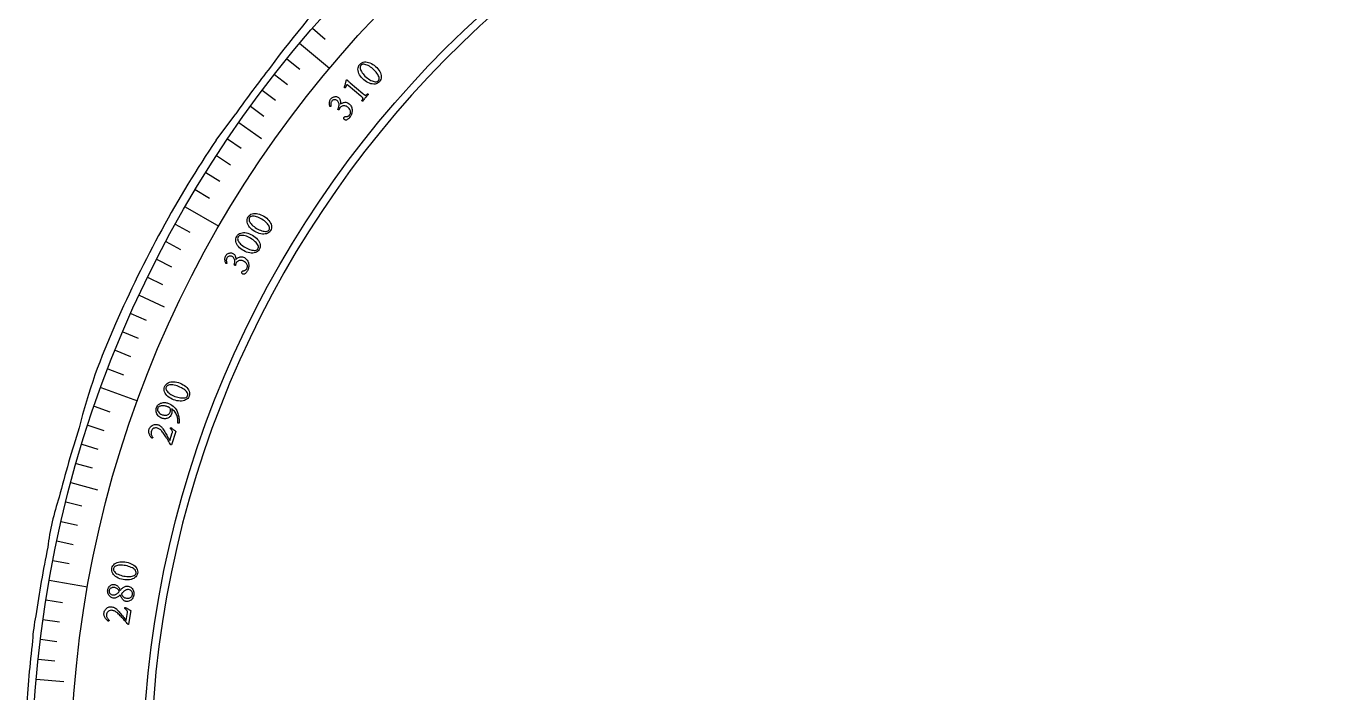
# Model space of a CAD drawing. Header units: millimetres. Extents: x -36.5 to 36.5, y -36.5 to 45.4.
# Drawn here: x -36.44 to 5.11, y 2.72 to 23.85 of the extents above; entities that cross this region are included whole.
import ezdxf

# ---------------------------------------------------------------- set-up
doc = ezdxf.new("R2010")
doc.units = ezdxf.units.MM
for name, color, linetype in [('CUT_INNER', 6, 'Continuous'), ('CUT_OUTER', 1, 'Continuous'), ('ENGRAVE', 7, 'Continuous'), ('ENGRAVE_FINE', 8, 'Continuous'), ('TEXT', 5, 'Continuous')]:
    doc.layers.add(name, color=color, linetype=linetype)

msp = doc.modelspace()

# ---------------------------------------------------------------- linework, layer by layer
at = {"layer": 'CUT_INNER'}
msp.add_arc((0, 0), 32.5, 92.46094, 87.53906, dxfattribs=at)
at = {"layer": 'CUT_OUTER'}
msp.add_lwpolyline([(-30.4233, 20.2401), (-29.8014, 21.0741)], dxfattribs=at)
for centre, radius, start, end in [((-8.6623, 8.0479), 24.7356, 135.35994, 144.10268), ((-0.3965, 0.2951), 36.0057, 141.82059, 144.75305), ((0.5419, -0.4586), 37.2462, 146.23932, 156.46265), ((-15.9997, 6.3723), 19.356, 155.44656, 165.78946), ((-0.2874, 0.0814), 36.2013, 162.23987, 165.8653), ((-28.1059, 6.4226), 7.7034, 161.06876, 173.17695), ((-0.0952, 0.0178), 36.4032, 168.39978, 171.87331), ((-31.3842, 4.1364), 4.8585, 167.79173, 177.2064), ((-0.3573, 0.032), 36.1412, 173.10119, 176.65946)]:
    msp.add_arc(centre, radius, start, end, dxfattribs=at)
at = {"layer": 'ENGRAVE'}
for points in [[(-27.7768, 23.3075), (-26.833, 22.5156)], [(-29.7025, 20.7979), (-28.9816, 20.2931)], [(-31.4021, 18.13), (-30.3351, 17.514)], [(-32.8627, 15.3241), (-32.0652, 14.9522)], [(-34.0733, 12.4017), (-32.9156, 11.9803)], [(-35.0245, 9.3848), (-34.1745, 9.157)], [(-35.7091, 6.2965), (-34.4958, 6.0825)], [(-36.122, 3.1603), (-35.2454, 3.0836)]]:
    msp.add_lwpolyline(points, dxfattribs=at)
for radius in [36.26, 35.028, 32.74]:
    msp.add_circle((0, 0), radius, dxfattribs=at)
at = {"layer": 'ENGRAVE_FINE'}
for points in [[(-27.3658, 23.7887), (-26.9673, 23.4423)], [(-28.1793, 22.8192), (-27.769, 22.4869)], [(-28.5733, 22.3239), (-28.1572, 21.9988)], [(-28.9585, 21.8218), (-28.5368, 21.5041)], [(-29.335, 21.3131), (-28.9078, 21.0027)], [(-30.0609, 20.2763), (-29.6232, 19.9811)], [(-30.4102, 19.7486), (-29.9674, 19.461)], [(-30.7502, 19.2149), (-30.3025, 18.9351)], [(-31.0809, 18.6753), (-30.6283, 18.4033)], [(-31.7137, 17.5792), (-31.2519, 17.3232)], [(-32.0157, 17.023), (-31.5495, 16.7752)], [(-32.3079, 16.4617), (-31.8374, 16.222)], [(-32.5903, 15.8953), (-32.1157, 15.6639)], [(-33.1252, 14.7483), (-32.6428, 14.5335)], [(-33.3775, 14.1679), (-32.8915, 13.9616)], [(-33.6197, 13.5832), (-33.1301, 13.3854)], [(-33.8516, 12.9944), (-33.3587, 12.8052)], [(-34.2845, 11.8051), (-33.7853, 11.6332)], [(-34.4853, 11.205), (-33.9832, 11.0418)], [(-34.6756, 10.6014), (-34.1707, 10.447)], [(-34.8553, 9.9946), (-34.3478, 9.8491)], [(-35.1829, 8.7721), (-34.6706, 8.6444)], [(-35.3307, 8.1567), (-34.8162, 8.038)], [(-35.4676, 7.5389), (-34.9512, 7.4291)], [(-35.5938, 6.9187), (-35.0755, 6.818)], [(-35.8136, 5.6723), (-35.2921, 5.5897)], [(-35.9071, 5.0464), (-35.3843, 4.9729)], [(-35.9897, 4.419), (-35.4657, 4.3546)], [(-36.0614, 3.7902), (-35.5363, 3.735)]]:
    msp.add_lwpolyline(points, dxfattribs=at)
at = {"layer": 'TEXT'}
for points in [[(-25.8695, 22.6367), (-25.8375, 22.6677), (-25.8027, 22.6914), (-25.7648, 22.7076), (-25.7241, 22.7163), (-25.6814, 22.7184), (-25.6377, 22.7144), (-25.5931, 22.7044), (-25.5476, 22.6883), (-25.5021, 22.667), (-25.4577, 22.6411), (-25.4144, 22.6107), (-25.3721, 22.5758), (-25.3325, 22.5378), (-25.2973, 22.4982), (-25.2665, 22.457), (-25.24, 22.4143), (-25.2187, 22.3709), (-25.2032, 22.3279), (-25.1935, 22.2851), (-25.1897, 22.2427), (-25.1926, 22.2016), (-25.203, 22.1627), (-25.221, 22.126), (-25.2464, 22.0915), (-25.2765, 22.0625), (-25.3101, 22.0404), (-25.3471, 22.0251), (-25.3875, 22.0167), (-25.4303, 22.0146), (-25.4741, 22.0183), (-25.519, 22.0277), (-25.5651, 22.0428), (-25.6111, 22.0631), (-25.6562, 22.088), (-25.7001, 22.1176), (-25.7431, 22.1518), (-25.7833, 22.1891), (-25.8191, 22.2281), (-25.8505, 22.2688), (-25.8775, 22.3113), (-25.8992, 22.3546), (-25.9149, 22.3977), (-25.9244, 22.4407), (-25.9278, 22.4835), (-25.9244, 22.5252), (-25.9136, 22.5646), (-25.8953, 22.6018), (-25.8695, 22.6367)], [(-25.8294, 22.6105), (-25.8445, 22.5886), (-25.8536, 22.564), (-25.8569, 22.5368), (-25.8541, 22.5071), (-25.8461, 22.4755), (-25.8334, 22.4429), (-25.8161, 22.4093), (-25.7941, 22.3746), (-25.768, 22.3396), (-25.7384, 22.3052), (-25.7053, 22.2713), (-25.6687, 22.2378), (-25.6309, 22.2068), (-25.5928, 22.179), (-25.5546, 22.1546), (-25.5162, 22.1335), (-25.4787, 22.1162), (-25.4432, 22.103), (-25.4096, 22.0939), (-25.3779, 22.089), (-25.3491, 22.0888), (-25.3241, 22.0936), (-25.3029, 22.1036), (-25.2856, 22.1188), (-25.2698, 22.1416), (-25.2605, 22.1668), (-25.2576, 22.1945), (-25.2611, 22.2245), (-25.2702, 22.2562), (-25.2841, 22.289), (-25.3027, 22.3229), (-25.326, 22.3578), (-25.3532, 22.393), (-25.3834, 22.4276), (-25.4165, 22.4616), (-25.4525, 22.495), (-25.4903, 22.5268), (-25.528, 22.5549), (-25.5654, 22.5794), (-25.6027, 22.6003), (-25.639, 22.6172), (-25.6735, 22.6299), (-25.7063, 22.6384), (-25.7373, 22.6426), (-25.7657, 22.6421), (-25.7905, 22.6366), (-25.8117, 22.6261), (-25.8294, 22.6105)], [(-25.8367, 21.6367), (-26.2353, 21.9705), (-26.2453, 21.9784), (-26.2542, 21.9844), (-26.2619, 21.9884), (-26.2684, 21.9904), (-26.2742, 21.9907), (-26.2797, 21.9892), (-26.2849, 21.9861), (-26.2897, 21.9813), (-26.2946, 21.9745), (-26.2998, 21.9654), (-26.3054, 21.954), (-26.3112, 21.9402), (-26.3169, 21.9261), (-26.3216, 21.9136), (-26.3255, 21.9029), (-26.3285, 21.8938), (-26.3356, 21.8928), (-26.3421, 21.8934), (-26.348, 21.8954), (-26.3534, 21.8988), (-26.3534, 21.8989), (-26.3536, 21.8991), (-26.3539, 21.8993), (-26.3544, 21.8997), (-26.3561, 21.9013), (-26.3572, 21.9029), (-26.3578, 21.9045), (-26.3577, 21.9059), (-26.3499, 21.934), (-26.3422, 21.9619), (-26.3348, 21.9896), (-26.3275, 22.0172), (-26.3206, 22.0436), (-26.3143, 22.0676), (-26.3085, 22.0893), (-26.3033, 22.1086), (-26.2989, 22.1245), (-26.2956, 22.1361), (-26.2935, 22.1432), (-26.2925, 22.1459), (-26.2908, 22.148), (-26.2884, 22.15), (-26.2856, 22.151), (-26.2824, 22.1511), (-26.2787, 22.15), (-26.275, 22.1486), (-26.2717, 22.1472), (-26.2687, 22.1459), (-26.2661, 22.1446), (-26.2647, 22.1431), (-26.2608, 22.1384), (-26.2541, 22.1306), (-26.2449, 22.1198), (-26.2327, 22.1065), (-26.2176, 22.0916), (-26.1995, 22.075), (-26.1783, 22.0567), (-25.7717, 21.7141), (-25.7608, 21.705), (-25.7502, 21.6962), (-25.74, 21.6879), (-25.73, 21.6799), (-25.7205, 21.6726), (-25.7115, 21.6666), (-25.703, 21.6617), (-25.695, 21.6581), (-25.6912, 21.6577), (-25.6862, 21.6588), (-25.6803, 21.6614), (-25.6733, 21.6654), (-25.6659, 21.6705), (-25.6586, 21.6759), (-25.6515, 21.6819), (-25.6446, 21.6882), (-25.6382, 21.6944), (-25.633, 21.6996), (-25.6288, 21.704), (-25.6258, 21.7074), (-25.6222, 21.7068), (-25.6182, 21.7051), (-25.6137, 21.7025), (-25.6087, 21.699), (-25.6041, 21.6951), (-25.6007, 21.6912), (-25.5986, 21.6874), (-25.5976, 21.6836), (-25.611, 21.6698), (-25.6238, 21.6565), (-25.636, 21.6438), (-25.6475, 21.6317), (-25.6589, 21.6195), (-25.6706, 21.6067), (-25.6824, 21.5932), (-25.6945, 21.579), (-25.7059, 21.5652), (-25.7166, 21.5519), (-25.7265, 21.539), (-25.7358, 21.5267), (-25.745, 21.514), (-25.7549, 21.5005), (-25.7654, 21.486), (-25.7766, 21.4705), (-25.7805, 21.4708), (-25.7846, 21.4723), (-25.789, 21.475), (-25.7937, 21.4788), (-25.798, 21.4831), (-25.8014, 21.4871), (-25.8037, 21.4908), (-25.8049, 21.4941), (-25.8021, 21.4978), (-25.7985, 21.5026), (-25.7942, 21.5087), (-25.7893, 21.516), (-25.7842, 21.5239), (-25.7796, 21.532), (-25.7754, 21.5401), (-25.7718, 21.5482), (-25.769, 21.5557), (-25.7677, 21.5619), (-25.7677, 21.5666), (-25.7691, 21.5699), (-25.7741, 21.5771), (-25.7803, 21.5848), (-25.7876, 21.5928), (-25.7962, 21.6011), (-25.8056, 21.6097), (-25.8155, 21.6185), (-25.8259, 21.6275), (-25.8367, 21.6367)], [(-26.7784, 21.5558), (-26.7667, 21.5684), (-26.7527, 21.5802), (-26.7362, 21.5911), (-26.7173, 21.6011), (-26.6969, 21.6095), (-26.6756, 21.6153), (-26.6535, 21.6186), (-26.6305, 21.6194), (-26.6076, 21.6169), (-26.5853, 21.6104), (-26.5638, 21.5998), (-26.543, 21.5853), (-26.5283, 21.5716), (-26.5159, 21.5565), (-26.5057, 21.54), (-26.4978, 21.5219), (-26.4918, 21.5031), (-26.4872, 21.4843), (-26.4842, 21.4654), (-26.4827, 21.4465), (-26.4823, 21.4282), (-26.4824, 21.4114), (-26.483, 21.3959), (-26.4842, 21.3819), (-26.4693, 21.3942), (-26.4521, 21.4054), (-26.4325, 21.4156), (-26.4106, 21.4247), (-26.3871, 21.4319), (-26.3628, 21.4363), (-26.3376, 21.4381), (-26.3115, 21.437), (-26.2853, 21.4324), (-26.2596, 21.4234), (-26.2343, 21.41), (-26.2096, 21.3923), (-26.1859, 21.3706), (-26.1655, 21.3471), (-26.1486, 21.322), (-26.1352, 21.2951), (-26.1249, 21.267), (-26.1176, 21.2385), (-26.1133, 21.2094), (-26.1119, 21.1798), (-26.1132, 21.1501), (-26.1172, 21.1207), (-26.1237, 21.0917), (-26.1327, 21.0629), (-26.1441, 21.035), (-26.1576, 21.0083), (-26.1733, 20.983), (-26.191, 20.9589), (-26.1996, 20.9489), (-26.2098, 20.9382), (-26.2218, 20.9269), (-26.2354, 20.9149), (-26.2499, 20.9033), (-26.2648, 20.893), (-26.2799, 20.8841), (-26.2953, 20.8766), (-26.2992, 20.8759), (-26.3045, 20.8755), (-26.3113, 20.8755), (-26.3195, 20.8757), (-26.3281, 20.8767), (-26.336, 20.8788), (-26.3432, 20.882), (-26.3497, 20.8863), (-26.3594, 20.8953), (-26.3668, 20.9051), (-26.3718, 20.9156), (-26.3746, 20.927), (-26.3752, 20.9383), (-26.3737, 20.9487), (-26.3703, 20.9582), (-26.3647, 20.9669), (-26.356, 20.9758), (-26.3462, 20.982), (-26.3352, 20.9856), (-26.3231, 20.9865), (-26.3106, 20.9862), (-26.2985, 20.9864), (-26.2868, 20.987), (-26.2756, 20.988), (-26.2629, 20.9902), (-26.2508, 20.9939), (-26.2392, 20.9993), (-26.2281, 21.0062), (-26.2177, 21.0141), (-26.208, 21.0226), (-26.1991, 21.0315), (-26.191, 21.041), (-26.1812, 21.055), (-26.1732, 21.0706), (-26.1671, 21.0877), (-26.1627, 21.1064), (-26.1609, 21.1264), (-26.1624, 21.1472), (-26.1672, 21.1689), (-26.1752, 21.1915), (-26.1873, 21.2146), (-26.2041, 21.2377), (-26.2256, 21.2608), (-26.2519, 21.284), (-26.2726, 21.299), (-26.2941, 21.3106), (-26.3161, 21.319), (-26.3389, 21.324), (-26.3617, 21.3261), (-26.384, 21.3255), (-26.4058, 21.3222), (-26.4271, 21.3163), (-26.4472, 21.308), (-26.4653, 21.2972), (-26.4815, 21.2842), (-26.4958, 21.2689), (-26.5021, 21.2603), (-26.5078, 21.2512), (-26.513, 21.2415), (-26.5175, 21.2312), (-26.5216, 21.2213), (-26.5252, 21.2126), (-26.5285, 21.2052), (-26.5314, 21.1991), (-26.5379, 21.1998), (-26.5441, 21.2016), (-26.5501, 21.2045), (-26.5559, 21.2085), (-26.5591, 21.2113), (-26.5616, 21.2139), (-26.5634, 21.2164), (-26.5645, 21.2188), (-26.5538, 21.2429), (-26.5446, 21.2673), (-26.537, 21.2922), (-26.531, 21.3175), (-26.527, 21.3427), (-26.5258, 21.3672), (-26.5274, 21.3911), (-26.5316, 21.4143), (-26.5392, 21.4365), (-26.5508, 21.4573), (-26.5663, 21.4767), (-26.5858, 21.4948), (-26.6064, 21.5085), (-26.6281, 21.5174), (-26.651, 21.5214), (-26.675, 21.5206), (-26.6988, 21.515), (-26.7207, 21.5047), (-26.741, 21.4898), (-26.7594, 21.4702), (-26.771, 21.4538), (-26.7799, 21.437), (-26.7861, 21.4197), (-26.7896, 21.402), (-26.7912, 21.3846), (-26.7916, 21.3684), (-26.7909, 21.3533), (-26.7891, 21.3393), (-26.787, 21.327), (-26.7856, 21.3171), (-26.7847, 21.3094), (-26.7844, 21.304), (-26.7865, 21.3023), (-26.7895, 21.3013), (-26.7934, 21.301), (-26.7982, 21.3014), (-26.8033, 21.3024), (-26.8079, 21.304), (-26.8122, 21.3061), (-26.816, 21.3087), (-26.8211, 21.3264), (-26.8251, 21.3451), (-26.828, 21.3648), (-26.8298, 21.3854), (-26.8302, 21.4066), (-26.829, 21.4281), (-26.826, 21.4499), (-26.8213, 21.4719), (-26.8145, 21.4937), (-26.8051, 21.515), (-26.7931, 21.5357), (-26.7784, 21.5558)], [(-29.4073, 17.8006), (-29.3812, 17.8367), (-29.351, 17.866), (-29.3165, 17.8886), (-29.2779, 17.9043), (-29.2362, 17.9137), (-29.1925, 17.9174), (-29.1469, 17.9152), (-29.0993, 17.9073), (-29.0508, 17.8942), (-29.0025, 17.8764), (-28.9546, 17.854), (-28.9068, 17.827), (-28.8613, 17.7964), (-28.8197, 17.7636), (-28.7822, 17.7284), (-28.7488, 17.6909), (-28.7202, 17.6519), (-28.6975, 17.6122), (-28.6806, 17.5718), (-28.6695, 17.5307), (-28.6652, 17.4897), (-28.6687, 17.4496), (-28.6799, 17.4103), (-28.699, 17.3719), (-28.7237, 17.3381), (-28.7528, 17.3105), (-28.7866, 17.289), (-28.825, 17.2737), (-28.8667, 17.2642), (-28.9105, 17.2602), (-28.9564, 17.2617), (-29.0044, 17.2686), (-29.0533, 17.2806), (-29.1019, 17.2973), (-29.1504, 17.3188), (-29.1986, 17.345), (-29.2447, 17.3748), (-29.2867, 17.407), (-29.3247, 17.4416), (-29.3587, 17.4788), (-29.3876, 17.5176), (-29.4105, 17.5573), (-29.4273, 17.598), (-29.4381, 17.6396), (-29.442, 17.6812), (-29.4382, 17.7219), (-29.4266, 17.7617), (-29.4073, 17.8006)], [(-29.3633, 17.7818), (-29.3743, 17.7575), (-29.3791, 17.7318), (-29.3775, 17.7045), (-29.3697, 17.6756), (-29.3563, 17.6459), (-29.3381, 17.616), (-29.3152, 17.5859), (-29.2875, 17.5556), (-29.2557, 17.5257), (-29.2206, 17.4969), (-29.1821, 17.4692), (-29.1403, 17.4427), (-29.0976, 17.4186), (-29.0553, 17.3979), (-29.0135, 17.3805), (-28.972, 17.3664), (-28.9321, 17.3558), (-28.8948, 17.349), (-28.8601, 17.3459), (-28.8281, 17.3466), (-28.7997, 17.3513), (-28.7759, 17.3605), (-28.7568, 17.374), (-28.7423, 17.392), (-28.7308, 17.4172), (-28.726, 17.4436), (-28.7279, 17.4713), (-28.7366, 17.5003), (-28.751, 17.53), (-28.7704, 17.5599), (-28.7946, 17.59), (-28.8237, 17.6203), (-28.8566, 17.6502), (-28.8923, 17.6791), (-28.9307, 17.7068), (-28.972, 17.7335), (-29.0148, 17.7582), (-29.0568, 17.7794), (-29.0979, 17.797), (-29.1382, 17.8111), (-29.1769, 17.8214), (-29.2131, 17.828), (-29.2469, 17.8306), (-29.2782, 17.8293), (-29.306, 17.824), (-29.3295, 17.8142), (-29.3486, 17.8002), (-29.3633, 17.7818)], [(-29.7697, 17.1875), (-29.7444, 17.2242), (-29.7148, 17.2542), (-29.6808, 17.2774), (-29.6425, 17.2939), (-29.601, 17.3042), (-29.5575, 17.3087), (-29.5118, 17.3076), (-29.464, 17.3007), (-29.4152, 17.2886), (-29.3667, 17.2718), (-29.3182, 17.2504), (-29.2699, 17.2243), (-29.2237, 17.1947), (-29.1815, 17.1627), (-29.1433, 17.1283), (-29.1091, 17.0915), (-29.0797, 17.0531), (-29.0562, 17.0139), (-29.0384, 16.9738), (-29.0265, 16.933), (-29.0213, 16.8921), (-29.024, 16.8519), (-29.0345, 16.8124), (-29.0528, 16.7736), (-29.0767, 16.7393), (-29.1053, 16.7111), (-29.1386, 16.689), (-29.1767, 16.6729), (-29.2182, 16.6625), (-29.2619, 16.6576), (-29.3078, 16.6581), (-29.3559, 16.664), (-29.405, 16.675), (-29.454, 16.6907), (-29.5029, 16.7112), (-29.5517, 16.7364), (-29.5983, 16.7652), (-29.641, 16.7965), (-29.6798, 16.8304), (-29.7145, 16.8668), (-29.7442, 16.905), (-29.7679, 16.9443), (-29.7856, 16.9846), (-29.7972, 17.026), (-29.802, 17.0675), (-29.799, 17.1083), (-29.7882, 17.1483), (-29.7697, 17.1875)], [(-29.7253, 17.1696), (-29.7359, 17.1452), (-29.7401, 17.1193), (-29.738, 17.0921), (-29.7296, 17.0634), (-29.7156, 17.034), (-29.6968, 17.0045), (-29.6732, 16.9748), (-29.6449, 16.9451), (-29.6125, 16.9158), (-29.5768, 16.8878), (-29.5378, 16.8609), (-29.4954, 16.8352), (-29.4522, 16.8121), (-29.4095, 16.7923), (-29.3673, 16.7757), (-29.3255, 16.7625), (-29.2854, 16.7528), (-29.248, 16.7467), (-29.2132, 16.7443), (-29.1812, 16.7457), (-29.1529, 16.751), (-29.1294, 16.7606), (-29.1105, 16.7745), (-29.0964, 16.7928), (-29.0854, 16.8183), (-29.0812, 16.8448), (-29.0837, 16.8725), (-29.0929, 16.9012), (-29.108, 16.9306), (-29.128, 16.9601), (-29.1528, 16.9897), (-29.1825, 17.0194), (-29.216, 17.0487), (-29.2523, 17.0767), (-29.2913, 17.1037), (-29.3331, 17.1295), (-29.3765, 17.1533), (-29.4188, 17.1736), (-29.4603, 17.1904), (-29.5009, 17.2036), (-29.5398, 17.2132), (-29.5762, 17.2189), (-29.61, 17.2209), (-29.6412, 17.219), (-29.669, 17.213), (-29.6923, 17.2028), (-29.711, 17.1884), (-29.7253, 17.1696)], [(-30.1147, 16.5783), (-30.1054, 16.5928), (-30.0936, 16.6068), (-30.0793, 16.6204), (-30.0625, 16.6336), (-30.0438, 16.6453), (-30.0238, 16.6548), (-30.0026, 16.6619), (-29.9801, 16.6666), (-29.9571, 16.6682), (-29.934, 16.6656), (-29.911, 16.6589), (-29.888, 16.6482), (-29.8712, 16.6373), (-29.8563, 16.6246), (-29.8434, 16.6101), (-29.8325, 16.5937), (-29.8233, 16.5762), (-29.8156, 16.5584), (-29.8093, 16.5403), (-29.8046, 16.522), (-29.8009, 16.5041), (-29.7981, 16.4875), (-29.796, 16.4722), (-29.7947, 16.4582), (-29.7822, 16.4728), (-29.7672, 16.4869), (-29.7497, 16.5003), (-29.7297, 16.513), (-29.7078, 16.5242), (-29.6846, 16.5328), (-29.6601, 16.5389), (-29.6343, 16.5424), (-29.6077, 16.5424), (-29.5808, 16.538), (-29.5536, 16.5292), (-29.5262, 16.516), (-29.499, 16.4988), (-29.4749, 16.4792), (-29.4539, 16.4574), (-29.436, 16.4332), (-29.421, 16.4074), (-29.4088, 16.3805), (-29.3995, 16.3527), (-29.393, 16.3237), (-29.3892, 16.2943), (-29.3879, 16.2647), (-29.3893, 16.2349), (-29.3933, 16.205), (-29.3996, 16.1755), (-29.4083, 16.1469), (-29.4193, 16.1192), (-29.4325, 16.0924), (-29.4393, 16.0811), (-29.4475, 16.0688), (-29.4573, 16.0556), (-29.4686, 16.0414), (-29.481, 16.0274), (-29.4938, 16.0148), (-29.5071, 16.0034), (-29.521, 15.9933), (-29.5247, 15.9919), (-29.5299, 15.9906), (-29.5365, 15.9894), (-29.5447, 15.9882), (-29.5533, 15.9877), (-29.5614, 15.9884), (-29.5691, 15.9903), (-29.5763, 15.9934), (-29.5874, 16.0006), (-29.5963, 16.0089), (-29.6031, 16.0184), (-29.6078, 16.0291), (-29.6104, 16.0402), (-29.6108, 16.0507), (-29.609, 16.0607), (-29.6051, 16.0701), (-29.598, 16.0805), (-29.5894, 16.0883), (-29.5792, 16.0937), (-29.5674, 16.0967), (-29.5551, 16.0986), (-29.5432, 16.1009), (-29.5318, 16.1035), (-29.5209, 16.1064), (-29.5088, 16.1108), (-29.4975, 16.1166), (-29.487, 16.1239), (-29.4773, 16.1326), (-29.4685, 16.1422), (-29.4604, 16.1522), (-29.4532, 16.1626), (-29.4468, 16.1733), (-29.4396, 16.1888), (-29.4345, 16.2055), (-29.4314, 16.2235), (-29.4304, 16.2427), (-29.432, 16.2626), (-29.4371, 16.2829), (-29.4456, 16.3034), (-29.4574, 16.3243), (-29.4733, 16.3449), (-29.4939, 16.3647), (-29.5191, 16.3838), (-29.549, 16.4021), (-29.572, 16.4132), (-29.5951, 16.4209), (-29.6183, 16.4253), (-29.6416, 16.4263), (-29.6644, 16.4244), (-29.6863, 16.42), (-29.7072, 16.413), (-29.7272, 16.4035), (-29.7455, 16.3917), (-29.7615, 16.378), (-29.7752, 16.3624), (-29.7865, 16.3448), (-29.7913, 16.3353), (-29.7953, 16.3253), (-29.7987, 16.3148), (-29.8014, 16.3039), (-29.8037, 16.2934), (-29.8058, 16.2843), (-29.8077, 16.2764), (-29.8095, 16.2699), (-29.816, 16.2695), (-29.8225, 16.2702), (-29.8289, 16.272), (-29.8353, 16.2749), (-29.8389, 16.2771), (-29.8419, 16.2793), (-29.8441, 16.2814), (-29.8455, 16.2835), (-29.8392, 16.3091), (-29.8344, 16.3348), (-29.8312, 16.3606), (-29.8296, 16.3866), (-29.8301, 16.4121), (-29.8332, 16.4364), (-29.8389, 16.4597), (-29.8471, 16.4818), (-29.8584, 16.5023), (-29.8734, 16.5208), (-29.8921, 16.5373), (-29.9145, 16.5517), (-29.9371, 16.5616), (-29.96, 16.5666), (-29.9832, 16.5666), (-30.0068, 16.5616), (-30.0292, 16.5519), (-30.049, 16.538), (-30.0664, 16.5198), (-30.0812, 16.4973), (-30.0897, 16.4792), (-30.0956, 16.461), (-30.0987, 16.4429), (-30.099, 16.4249), (-30.0975, 16.4075), (-30.0952, 16.3914), (-30.0919, 16.3767), (-30.0877, 16.3632), (-30.0835, 16.3515), (-30.0803, 16.342), (-30.0781, 16.3345), (-30.0769, 16.3293), (-30.0787, 16.3272), (-30.0815, 16.3257), (-30.0853, 16.3247), (-30.0901, 16.3243), (-30.0952, 16.3245), (-30.1001, 16.3252), (-30.1046, 16.3265), (-30.1088, 16.3284), (-30.1169, 16.345), (-30.1241, 16.3627), (-30.1304, 16.3815), (-30.1357, 16.4015), (-30.1398, 16.4224), (-30.1423, 16.4437), (-30.1432, 16.4657), (-30.1424, 16.4882), (-30.1395, 16.5109), (-30.1339, 16.5335), (-30.1257, 16.556), (-30.1147, 16.5783)], [(-32.0515, 12.4236), (-32.0322, 12.4637), (-32.0075, 12.4979), (-31.9775, 12.526), (-31.9422, 12.5482), (-31.9027, 12.5647), (-31.8604, 12.5759), (-31.815, 12.5818), (-31.7667, 12.5822), (-31.7167, 12.5778), (-31.6661, 12.5686), (-31.615, 12.5549), (-31.5633, 12.5365), (-31.5131, 12.5144), (-31.4665, 12.4892), (-31.4235, 12.4611), (-31.384, 12.4299), (-31.3491, 12.3965), (-31.3198, 12.3613), (-31.2962, 12.3245), (-31.2781, 12.2859), (-31.2667, 12.2463), (-31.2632, 12.2062), (-31.2675, 12.1656), (-31.2796, 12.1244), (-31.298, 12.0869), (-31.3219, 12.0546), (-31.3515, 12.0276), (-31.3866, 12.0059), (-31.4261, 11.9893), (-31.4685, 11.9777), (-31.514, 11.9712), (-31.5624, 11.9697), (-31.6126, 11.973), (-31.6635, 11.9811), (-31.7149, 11.9938), (-31.7669, 12.0112), (-31.8175, 12.0325), (-31.8645, 12.0569), (-31.9079, 12.0845), (-31.9478, 12.1151), (-31.983, 12.1484), (-32.0125, 12.1835), (-32.0361, 12.2207), (-32.054, 12.2597), (-32.0651, 12.3001), (-32.0683, 12.3408), (-32.0638, 12.382), (-32.0515, 12.4236)], [(-32.0049, 12.4127), (-32.0116, 12.387), (-32.0118, 12.3608), (-32.0056, 12.3341), (-31.9928, 12.3071), (-31.9745, 12.2802), (-31.9514, 12.2539), (-31.9236, 12.2282), (-31.8911, 12.2031), (-31.8546, 12.1792), (-31.815, 12.157), (-31.7723, 12.1364), (-31.7265, 12.1175), (-31.6803, 12.1013), (-31.635, 12.0882), (-31.5908, 12.0784), (-31.5475, 12.0717), (-31.5063, 12.0682), (-31.4684, 12.0679), (-31.4337, 12.0709), (-31.4023, 12.0771), (-31.3752, 12.0867), (-31.3534, 12.0998), (-31.3369, 12.1165), (-31.3257, 12.1367), (-31.3187, 12.1635), (-31.3186, 12.1904), (-31.3253, 12.2174), (-31.3389, 12.2444), (-31.3583, 12.2711), (-31.3825, 12.2972), (-31.4116, 12.3226), (-31.4455, 12.3475), (-31.4831, 12.3712), (-31.5233, 12.3934), (-31.566, 12.4141), (-31.6112, 12.4331), (-31.6577, 12.45), (-31.7027, 12.4636), (-31.7463, 12.4738), (-31.7884, 12.4807), (-31.8283, 12.4842), (-31.8651, 12.4843), (-31.8988, 12.481), (-31.9294, 12.4744), (-31.9559, 12.4642), (-31.9773, 12.4506), (-31.9937, 12.4334), (-32.0049, 12.4127)], [(-31.6312, 11.2735), (-31.631, 11.2956), (-31.6315, 11.3196), (-31.6328, 11.3453), (-31.6349, 11.3727), (-31.6382, 11.4015), (-31.6433, 11.4309), (-31.6502, 11.4612), (-31.6589, 11.4922), (-31.6699, 11.5234), (-31.6837, 11.5544), (-31.7002, 11.5852), (-31.7196, 11.6157), (-31.7423, 11.6454), (-31.769, 11.6736), (-31.7996, 11.7004), (-31.8341, 11.7258), (-31.8278, 11.7053), (-31.8233, 11.6841), (-31.8208, 11.6623), (-31.8201, 11.6398), (-31.821, 11.618), (-31.8233, 11.598), (-31.8269, 11.5798), (-31.8318, 11.5634), (-31.8443, 11.5336), (-31.8588, 11.5074), (-31.8752, 11.4848), (-31.8937, 11.4658), (-31.9136, 11.45), (-31.9343, 11.4369), (-31.9559, 11.4265), (-31.9783, 11.4189), (-32.001, 11.4137), (-32.0236, 11.4105), (-32.0459, 11.4093), (-32.0681, 11.4102), (-32.0894, 11.4125), (-32.1092, 11.4158), (-32.1275, 11.4201), (-32.1444, 11.4253), (-32.177, 11.4393), (-32.2068, 11.4569), (-32.2338, 11.4782), (-32.2578, 11.5031), (-32.2785, 11.5309), (-32.2954, 11.5607), (-32.3085, 11.5924), (-32.3179, 11.6261), (-32.3228, 11.6608), (-32.3228, 11.6954), (-32.3177, 11.7301), (-32.3076, 11.7647), (-32.2963, 11.7912), (-32.2824, 11.8152), (-32.2659, 11.8367), (-32.2469, 11.8558), (-32.226, 11.8725), (-32.2038, 11.8868), (-32.1802, 11.8987), (-32.1554, 11.9082), (-32.1296, 11.9154), (-32.1034, 11.9203), (-32.0767, 11.9228), (-32.0495, 11.923), (-32.0225, 11.921), (-31.9964, 11.9171), (-31.9711, 11.9111), (-31.9467, 11.9031), (-31.9017, 11.8843), (-31.8593, 11.8623), (-31.8196, 11.8371), (-31.7823, 11.8088), (-31.7484, 11.7776), (-31.7184, 11.7438), (-31.6923, 11.7073), (-31.6702, 11.6683), (-31.6552, 11.6379), (-31.6418, 11.6061), (-31.63, 11.5728), (-31.6198, 11.538), (-31.6111, 11.5026), (-31.6039, 11.4675), (-31.5983, 11.4328), (-31.5941, 11.3984), (-31.5914, 11.365), (-31.5901, 11.3332), (-31.5902, 11.3031), (-31.5917, 11.2746), (-31.594, 11.271), (-31.5979, 11.2689), (-31.6034, 11.2682), (-31.6105, 11.2689), (-31.6177, 11.2702), (-31.6236, 11.2714), (-31.6281, 11.2725), (-31.6312, 11.2735)], [(-31.8835, 11.7553), (-31.8931, 11.7602), (-31.9028, 11.7649), (-31.9127, 11.7696), (-31.9229, 11.7741), (-31.9332, 11.7785), (-31.9436, 11.7828), (-31.954, 11.7869), (-31.9644, 11.7908), (-31.9852, 11.7979), (-32.0069, 11.804), (-32.0294, 11.8092), (-32.0529, 11.8135), (-32.0765, 11.8166), (-32.0998, 11.8184), (-32.1227, 11.8188), (-32.1453, 11.8177), (-32.167, 11.815), (-32.1874, 11.8104), (-32.2065, 11.8039), (-32.2242, 11.7955), (-32.24, 11.785), (-32.2532, 11.7723), (-32.2638, 11.7574), (-32.2717, 11.7402), (-32.2784, 11.7113), (-32.2773, 11.6824), (-32.2685, 11.6534), (-32.2521, 11.6244), (-32.2291, 11.5972), (-32.2011, 11.5736), (-32.1679, 11.5536), (-32.1296, 11.5372), (-32.1042, 11.5291), (-32.0788, 11.5232), (-32.0535, 11.5194), (-32.0282, 11.5177), (-32.0036, 11.5186), (-31.9804, 11.5226), (-31.9586, 11.5298), (-31.9383, 11.5401), (-31.9198, 11.5539), (-31.9038, 11.5716), (-31.8902, 11.5931), (-31.879, 11.6185), (-31.8746, 11.6321), (-31.871, 11.6467), (-31.8681, 11.6624), (-31.866, 11.6791), (-31.8657, 11.6969), (-31.8686, 11.7155), (-31.8745, 11.735), (-31.8835, 11.7553)], [(-31.8545, 11.1312), (-31.8413, 11.1196), (-31.8271, 11.1074), (-31.812, 11.0947), (-31.7959, 11.0816), (-31.7796, 11.0684), (-31.7639, 11.0559), (-31.7488, 11.0438), (-31.7343, 11.0324), (-31.7212, 11.0221), (-31.7104, 11.0137), (-31.702, 11.0072), (-31.6959, 11.0024), (-31.838, 10.5843), (-31.84, 10.5829), (-31.8425, 10.5815), (-31.8454, 10.5802), (-31.8488, 10.5789), (-31.8521, 10.5779), (-31.855, 10.5774), (-31.8575, 10.5773), (-31.8596, 10.5777), (-31.8801, 10.613), (-31.9011, 10.6488), (-31.9226, 10.6851), (-31.9446, 10.7221), (-31.9668, 10.759), (-31.989, 10.7952), (-32.0113, 10.8309), (-32.0336, 10.8659), (-32.0555, 10.8995), (-32.0767, 10.931), (-32.0973, 10.9605), (-32.1172, 10.9878), (-32.1379, 11.0139), (-32.158, 11.0362), (-32.1775, 11.0545), (-32.1965, 11.0689), (-32.2157, 11.0807), (-32.2358, 11.0913), (-32.2568, 11.1008), (-32.2787, 11.1091), (-32.3094, 11.1169), (-32.3393, 11.1192), (-32.3683, 11.1157), (-32.3965, 11.1066), (-32.422, 11.0924), (-32.4432, 11.0737), (-32.4599, 11.0506), (-32.4722, 11.0231), (-32.479, 10.9988), (-32.4825, 10.9752), (-32.4829, 10.9522), (-32.4801, 10.93), (-32.4751, 10.9089), (-32.4691, 10.8893), (-32.462, 10.8714), (-32.4538, 10.8551), (-32.4456, 10.8407), (-32.4383, 10.8288), (-32.432, 10.8193), (-32.4265, 10.8122), (-32.4283, 10.8086), (-32.4311, 10.8052), (-32.435, 10.802), (-32.4399, 10.7991), (-32.4449, 10.7968), (-32.449, 10.7953), (-32.4522, 10.7947), (-32.4545, 10.7949), (-32.4602, 10.7998), (-32.4673, 10.807), (-32.4758, 10.8166), (-32.4856, 10.8284), (-32.4961, 10.8423), (-32.5063, 10.858), (-32.5162, 10.8754), (-32.5259, 10.8947), (-32.5348, 10.9152), (-32.5421, 10.9365), (-32.5479, 10.9587), (-32.5522, 10.9818), (-32.5543, 11.0054), (-32.5533, 11.0293), (-32.5494, 11.0535), (-32.5425, 11.0781), (-32.5307, 11.1066), (-32.5158, 11.1324), (-32.4976, 11.1557), (-32.4762, 11.1763), (-32.4526, 11.194), (-32.4277, 11.2084), (-32.4016, 11.2195), (-32.3743, 11.2273), (-32.3466, 11.2316), (-32.3194, 11.2321), (-32.2926, 11.2287), (-32.2663, 11.2216), (-32.2409, 11.2114), (-32.2172, 11.1992), (-32.1951, 11.185), (-32.1746, 11.1686), (-32.1555, 11.1505), (-32.1378, 11.131), (-32.1215, 11.11), (-32.1065, 11.0876), (-32.0875, 11.0566), (-32.068, 11.0242), (-32.048, 10.9903), (-32.0275, 10.955), (-32.0071, 10.9195), (-31.9874, 10.8851), (-31.9683, 10.8518), (-31.9499, 10.8195), (-31.9327, 10.7893), (-31.9173, 10.7624), (-31.9036, 10.7387), (-31.8917, 10.7182), (-31.8099, 10.9588), (-31.8054, 10.9764), (-31.8043, 10.9934), (-31.8067, 11.0098), (-31.8125, 11.0256), (-31.8216, 11.0414), (-31.8339, 11.0578), (-31.8493, 11.075), (-31.8679, 11.0928), (-31.8706, 11.0957), (-31.8719, 11.0994), (-31.8719, 11.1038), (-31.8706, 11.109), (-31.8697, 11.1111), (-31.8683, 11.1138), (-31.8663, 11.1169), (-31.8638, 11.1206), (-31.8612, 11.1242), (-31.8587, 11.1271), (-31.8565, 11.1295), (-31.8545, 11.1312)], [(-33.7219, 6.6692), (-33.7098, 6.712), (-33.6914, 6.75), (-33.6668, 6.7829), (-33.6359, 6.8109), (-33.5999, 6.834), (-33.5601, 6.8524), (-33.5165, 6.866), (-33.469, 6.8749), (-33.419, 6.8791), (-33.3676, 6.8789), (-33.3148, 6.8742), (-33.2607, 6.8652), (-33.2074, 6.852), (-33.1572, 6.8354), (-33.1099, 6.8151), (-33.0656, 6.7913), (-33.0255, 6.7644), (-32.9905, 6.7349), (-32.9608, 6.7027), (-32.9363, 6.6679), (-32.9183, 6.6309), (-32.9078, 6.592), (-32.905, 6.5512), (-32.9098, 6.5086), (-32.9214, 6.4684), (-32.9394, 6.4325), (-32.9638, 6.4008), (-32.9946, 6.3733), (-33.0306, 6.3501), (-33.0704, 6.3313), (-33.114, 6.317), (-33.1614, 6.3071), (-33.2115, 6.3017), (-33.2629, 6.3007), (-33.3158, 6.3043), (-33.37, 6.3124), (-33.4235, 6.3247), (-33.474, 6.3406), (-33.5216, 6.3601), (-33.5662, 6.3834), (-33.6067, 6.41), (-33.6418, 6.4395), (-33.6715, 6.472), (-33.6959, 6.5074), (-33.7138, 6.5451), (-33.7241, 6.5847), (-33.7268, 6.6261), (-33.7219, 6.6692)], [(-33.6742, 6.6666), (-33.6763, 6.64), (-33.6719, 6.6142), (-33.6611, 6.589), (-33.6439, 6.5646), (-33.6212, 6.5413), (-33.5939, 6.5194), (-33.562, 6.4989), (-33.5256, 6.4799), (-33.4855, 6.4627), (-33.4427, 6.4477), (-33.3971, 6.4348), (-33.3487, 6.4242), (-33.3004, 6.4162), (-33.2535, 6.4112), (-33.2082, 6.4092), (-33.1644, 6.4101), (-33.1233, 6.4138), (-33.0859, 6.4202), (-33.0523, 6.4291), (-33.0224, 6.4407), (-32.9973, 6.4549), (-32.9781, 6.4716), (-32.9648, 6.4908), (-32.9573, 6.5126), (-32.9551, 6.5403), (-32.9597, 6.5668), (-32.9709, 6.5922), (-32.989, 6.6164), (-33.0127, 6.6394), (-33.0411, 6.6608), (-33.0742, 6.6809), (-33.1119, 6.6994), (-33.1531, 6.7163), (-33.1964, 6.7312), (-33.2421, 6.7441), (-33.29, 6.755), (-33.3386, 6.7636), (-33.3853, 6.7691), (-33.43, 6.7716), (-33.4727, 6.7711), (-33.5126, 6.7676), (-33.5489, 6.7613), (-33.5815, 6.7522), (-33.6105, 6.7404), (-33.6348, 6.7258), (-33.6536, 6.7086), (-33.6667, 6.6889), (-33.6742, 6.6666)], [(-33.8543, 5.9762), (-33.8479, 6.0044), (-33.8389, 6.0308), (-33.8274, 6.0554), (-33.8134, 6.0784), (-33.797, 6.099), (-33.7787, 6.1168), (-33.7583, 6.1317), (-33.736, 6.1438), (-33.7118, 6.1525), (-33.6861, 6.1571), (-33.6587, 6.1577), (-33.6297, 6.1542), (-33.6062, 6.1484), (-33.5848, 6.14), (-33.5656, 6.1288), (-33.5486, 6.1151), (-33.5334, 6.0995), (-33.5196, 6.083), (-33.5074, 6.0655), (-33.4967, 6.047), (-33.4872, 6.0284), (-33.4786, 6.0103), (-33.4709, 5.9928), (-33.464, 5.9759), (-33.4632, 5.9722), (-33.4616, 5.9707), (-33.4593, 5.9715), (-33.4563, 5.9745), (-33.4416, 5.992), (-33.4253, 6.0091), (-33.4074, 6.0258), (-33.3879, 6.0422), (-33.3673, 6.0574), (-33.3459, 6.0708), (-33.3239, 6.0824), (-33.3012, 6.0921), (-33.2783, 6.0993), (-33.2554, 6.1033), (-33.2326, 6.104), (-33.2099, 6.1015), (-33.1794, 6.0937), (-33.1512, 6.082), (-33.1255, 6.0665), (-33.1021, 6.047), (-33.0815, 6.0246), (-33.064, 6), (-33.0497, 5.9733), (-33.0385, 5.9444), (-33.0307, 5.9142), (-33.0268, 5.8837), (-33.0266, 5.8528), (-33.0303, 5.8215), (-33.0377, 5.7886), (-33.0481, 5.7581), (-33.0613, 5.73), (-33.0774, 5.7044), (-33.096, 5.6816), (-33.1167, 5.6622), (-33.1395, 5.6462), (-33.1643, 5.6336), (-33.1908, 5.6247), (-33.2184, 5.6198), (-33.2471, 5.6189), (-33.277, 5.6221), (-33.2971, 5.6266), (-33.3159, 5.6333), (-33.3332, 5.6421), (-33.3492, 5.653), (-33.364, 5.6654), (-33.3775, 5.6788), (-33.3899, 5.6932), (-33.4012, 5.7086), (-33.4113, 5.7245), (-33.4205, 5.7402), (-33.4286, 5.7559), (-33.4358, 5.7715), (-33.4421, 5.7864), (-33.4479, 5.7999), (-33.453, 5.8121), (-33.4576, 5.8229), (-33.4591, 5.8252), (-33.4607, 5.8262), (-33.4624, 5.8258), (-33.4641, 5.8241), (-33.475, 5.8122), (-33.4878, 5.8001), (-33.5023, 5.7877), (-33.5186, 5.7751), (-33.5364, 5.7629), (-33.5551, 5.7521), (-33.5749, 5.7426), (-33.5957, 5.7345), (-33.6173, 5.7284), (-33.6393, 5.7252), (-33.6619, 5.7249), (-33.685, 5.7274), (-33.7115, 5.7338), (-33.7363, 5.7438), (-33.7595, 5.7572), (-33.7812, 5.7743), (-33.8007, 5.7941), (-33.8176, 5.8159), (-33.8319, 5.8398), (-33.8436, 5.8657), (-33.852, 5.8928), (-33.8566, 5.9202), (-33.8574, 5.948), (-33.8543, 5.9762)], [(-33.8114, 5.9619), (-33.8127, 5.9392), (-33.8085, 5.9174), (-33.7988, 5.8964), (-33.7836, 5.8763), (-33.7643, 5.8584), (-33.7424, 5.8442), (-33.7179, 5.8338), (-33.6906, 5.827), (-33.6673, 5.8244), (-33.6454, 5.8251), (-33.6248, 5.8289), (-33.6056, 5.8359), (-33.5878, 5.8451), (-33.5713, 5.8557), (-33.5561, 5.8676), (-33.5423, 5.8808), (-33.5297, 5.8942), (-33.5181, 5.9068), (-33.5074, 5.9185), (-33.4977, 5.9294), (-33.4969, 5.9308), (-33.4961, 5.9325), (-33.4955, 5.9346), (-33.495, 5.937), (-33.4949, 5.9376), (-33.4948, 5.938), (-33.4948, 5.9382), (-33.4948, 5.9383), (-33.4945, 5.9402), (-33.4945, 5.942), (-33.4946, 5.9436), (-33.4949, 5.9451), (-33.5054, 5.9661), (-33.5178, 5.9855), (-33.5322, 6.0032), (-33.5485, 6.0193), (-33.5669, 6.0332), (-33.5874, 6.0445), (-33.6101, 6.0531), (-33.635, 6.0591), (-33.6537, 6.0616), (-33.6726, 6.062), (-33.6914, 6.0605), (-33.7102, 6.0571), (-33.7285, 6.0518), (-33.7455, 6.0446), (-33.7614, 6.0357), (-33.7762, 6.0248), (-33.789, 6.0121), (-33.7991, 5.9974), (-33.8066, 5.9806), (-33.8114, 5.9619)], [(-33.0752, 5.832), (-33.0724, 5.8618), (-33.0751, 5.8893), (-33.0831, 5.9146), (-33.0965, 5.9375), (-33.1146, 5.9574), (-33.1366, 5.9732), (-33.1625, 5.985), (-33.1922, 5.9927), (-33.2116, 5.9948), (-33.2309, 5.994), (-33.2502, 5.9904), (-33.2694, 5.9839), (-33.2881, 5.9754), (-33.3061, 5.9658), (-33.3232, 5.9549), (-33.3396, 5.9429), (-33.3548, 5.9305), (-33.3688, 5.9183), (-33.3815, 5.9064), (-33.3929, 5.8948), (-33.4026, 5.8843), (-33.4102, 5.876), (-33.4158, 5.8699), (-33.4193, 5.8659), (-33.4209, 5.8637), (-33.4221, 5.8617), (-33.4229, 5.86), (-33.4233, 5.8585), (-33.4235, 5.8567), (-33.4236, 5.8552), (-33.4234, 5.854), (-33.4229, 5.8531), (-33.4104, 5.8259), (-33.3961, 5.802), (-33.3801, 5.7814), (-33.3622, 5.7642), (-33.3421, 5.7499), (-33.319, 5.7382), (-33.2929, 5.729), (-33.2639, 5.7225), (-33.2387, 5.7195), (-33.2149, 5.7194), (-33.1925, 5.7222), (-33.1715, 5.7279), (-33.1522, 5.7359), (-33.1349, 5.7457), (-33.1195, 5.7572), (-33.106, 5.7704), (-33.0947, 5.7848), (-33.0858, 5.7999), (-33.0793, 5.8156), (-33.0752, 5.832)], [(-33.3035, 5.4306), (-33.2884, 5.4215), (-33.2724, 5.4119), (-33.2553, 5.4021), (-33.2371, 5.3919), (-33.2188, 5.3818), (-33.2011, 5.3722), (-33.1842, 5.3629), (-33.1679, 5.3542), (-33.1532, 5.3464), (-33.1412, 5.3399), (-33.1317, 5.3349), (-33.1249, 5.3314), (-33.1922, 4.8949), (-33.194, 4.8931), (-33.1962, 4.8914), (-33.1989, 4.8896), (-33.2019, 4.8877), (-33.205, 4.8862), (-33.2078, 4.8851), (-33.2102, 4.8846), (-33.2123, 4.8846), (-33.2387, 4.9158), (-33.2656, 4.9474), (-33.2931, 4.9795), (-33.3211, 5.0121), (-33.3494, 5.0445), (-33.3776, 5.0764), (-33.4057, 5.1076), (-33.4337, 5.1382), (-33.4612, 5.1675), (-33.4876, 5.1949), (-33.5129, 5.2203), (-33.5373, 5.2438), (-33.5622, 5.2659), (-33.5858, 5.2843), (-33.6083, 5.299), (-33.6295, 5.3098), (-33.6504, 5.3181), (-33.672, 5.3251), (-33.6943, 5.3308), (-33.7174, 5.3352), (-33.749, 5.3376), (-33.7788, 5.3346), (-33.8068, 5.3261), (-33.8329, 5.3123), (-33.8556, 5.2938), (-33.8732, 5.2718), (-33.8857, 5.2462), (-33.893, 5.2169), (-33.8955, 5.1918), (-33.8949, 5.1679), (-33.8913, 5.1452), (-33.8846, 5.1238), (-33.876, 5.1039), (-33.8667, 5.0857), (-33.8566, 5.0693), (-33.8458, 5.0546), (-33.8352, 5.0419), (-33.8259, 5.0314), (-33.818, 5.0232), (-33.8114, 5.0172), (-33.8125, 5.0132), (-33.8147, 5.0094), (-33.818, 5.0056), (-33.8223, 5.0019), (-33.8268, 4.9988), (-33.8306, 4.9966), (-33.8336, 4.9954), (-33.8359, 4.9952), (-33.8424, 4.9991), (-33.8506, 5.005), (-33.8607, 5.0129), (-33.8724, 5.0228), (-33.8851, 5.0347), (-33.8979, 5.0484), (-33.9108, 5.0638), (-33.9236, 5.0811), (-33.9359, 5.0998), (-33.9468, 5.1195), (-33.9564, 5.1404), (-33.9646, 5.1623), (-33.9708, 5.1852), (-33.974, 5.2089), (-33.9743, 5.2335), (-33.9718, 5.2588), (-33.9652, 5.2889), (-33.9549, 5.317), (-33.941, 5.3431), (-33.9235, 5.3671), (-33.9033, 5.3886), (-33.8814, 5.4071), (-33.8576, 5.4226), (-33.8321, 5.435), (-33.8055, 5.4441), (-33.7788, 5.4493), (-33.7518, 5.4506), (-33.7247, 5.4481), (-33.698, 5.4425), (-33.6725, 5.4346), (-33.6482, 5.4244), (-33.6252, 5.4119), (-33.6033, 5.3974), (-33.5825, 5.3812), (-33.5627, 5.3634), (-33.5441, 5.3439), (-33.52, 5.3167), (-33.4951, 5.2881), (-33.4696, 5.2582), (-33.4433, 5.2271), (-33.417, 5.1957), (-33.3916, 5.1652), (-33.3671, 5.1357), (-33.3433, 5.1071), (-33.3212, 5.0803), (-33.3013, 5.0565), (-33.2837, 5.0355), (-33.2684, 5.0174), (-33.2296, 5.2686), (-33.2282, 5.2867), (-33.2302, 5.3037), (-33.2353, 5.3194), (-33.2438, 5.3339), (-33.2555, 5.3479), (-33.2705, 5.3619), (-33.2886, 5.3761), (-33.31, 5.3904), (-33.3131, 5.3929), (-33.3151, 5.3962), (-33.3159, 5.4006), (-33.3155, 5.406), (-33.315, 5.4082), (-33.314, 5.4111), (-33.3126, 5.4145), (-33.3108, 5.4185), (-33.3088, 5.4225), (-33.3069, 5.4259), (-33.3052, 5.4286), (-33.3035, 5.4306)]]:
    msp.add_lwpolyline(points, close=True, dxfattribs=at)

doc.saveas('drawing.dxf')
